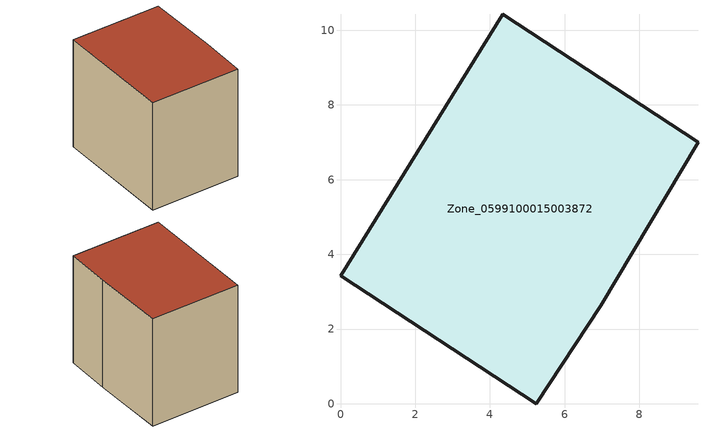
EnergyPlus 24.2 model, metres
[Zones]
Zone_0599100015003872
 floor ground (C_G): 5.24,0 0,3.43 4.34,10.43 9.57,7 6.96,2.63 z0.94
 wall outside (C_F): 0,3.43 5.24,0 6.96,2.63 9.57,7 4.34,10.43 0,3.43 z0.94:8.9
 roof outside (C_R): 6.96,2.63 9.57,7 4.34,10.43 0,3.43 5.24,0 z8.9
[BUILDING]
Pand.0599100015003872: North Axis=0; Terrain=City; Loads Convergence Tolerance Value=0.04; Temperature Convergence Tolerance Value=0.4; Solar Distribution=FullExterior; Maximum Number of Warmup Days=25; Minimum Number of Warmup Days=1
[Site:Location]
Rotterdam.The.Hague.AP_ZH_NLD Design_Conditions: Latitude=51.96; Longitude=4.45; Time Zone=1; Elevation=-4.5
[SITE:GROUNDTEMPERATURE:BUILDINGSURFACE]
18, 18, 18, 18, 18, 18, 18, 18, 18, 18, 18, 18
[MATERIAL] Thermal Absorptance=0.9; Solar Absorptance=0.7; Visible Absorptance=0.7
Name | Roughness | Thickness | Conductivity | Density | Specific Heat
G.TI.1965-1974 | MediumSmooth | 0.15 | 0.882353 | 540 | 1210
F.TI.1965-1974 | Rough | 0.3 | 0.697674 | 1920 | 840
R.TI.1965-1974 | MediumRough | 0.2 | 0.232558 | 1500 | 1000
[CONSTRUCTION]
C_G: G.TI.1965-1974
C_F: F.TI.1965-1974
C_R: R.TI.1965-1974
[ZONE]
Zone_0599100015003872: Type=1; Multiplier=1; Ceiling Height=Autocalculate; Volume=Autocalculate; Floor Area=autocalculate; Part of Total Floor Area=Yes
[ZONEINFILTRATION:DESIGNFLOWRATE]
Infil_Zone_0599100015003872: Zone or ZoneList or Space or SpaceList=Zone_0599100015003872; Schedule=AlwaysOn; Design Flow Rate Calculation Method=Flow/Area; Flow Rate per Floor Area=0.003; Constant Term Coefficient=1; Temperature Term Coefficient=0; Velocity Term Coefficient=0; Velocity Squared Term Coefficient=0
[HVACTEMPLATE:ZONE:IDEALLOADSAIRSYSTEM]
Zone_0599100015003872: Maximum Heating Supply Air Temperature=50; Minimum Cooling Supply Air Temperature=13; Maximum Heating Supply Air Humidity Ratio=0.0156; Minimum Cooling Supply Air Humidity Ratio=0.0077; Heating Limit=NoLimit; Cooling Limit=NoLimit; Dehumidification Control Type=ConstantSensibleHeatRatio; Cooling Sensible Heat Ratio=0.7; Dehumidification Setpoint=60; Humidification Control Type=None; Humidification Setpoint=30; Outdoor Air Method=None; Outdoor Air Flow Rate per Person=0.00944; Outdoor Air Flow Rate per Zone Floor Area=0; Outdoor Air Flow Rate per Zone=0; Demand Controlled Ventilation Type=None; Outdoor Air Economizer Type=NoEconomizer; Heat Recovery Type=None; Sensible Heat Recovery Effectiveness=0.7; Latent Heat Recovery Effectiveness=0.65
[ZONECONTROL:THERMOSTAT]
ThermostatControl_Zone_0599100015003872: Zone or ZoneList=Zone_0599100015003872; Control Type Schedule=DualSetpointControlType; Control 1=Thermostat_Zone_0599100015003872; Temperature Difference Between Cutout And Setpoint=0
[THERMOSTATSETPOINT:DUALSETPOINT]
Thermostat_Zone_0599100015003872: Heating Setpoint Temperature Schedule=HeatingSetpoint_Zone_0599100015003872; Cooling Setpoint Temperature Schedule=CoolingSetpoint_Zone_0599100015003872
[SCHEDULE:COMPACT]
HeatingSetpoint_Zone_0599100015003872: Through: 12/31, For: AllDays, Until: 24:00, 21
CoolingSetpoint_Zone_0599100015003872: Through: 12/31, For: AllDays, Until: 24:00, 24
DualSetpointControlType: Through: 12/31, For: AllDays, Until: 24:00, 4
AlwaysOn: Through: 12/31, For: AllDays, Until: 24:00, 1
